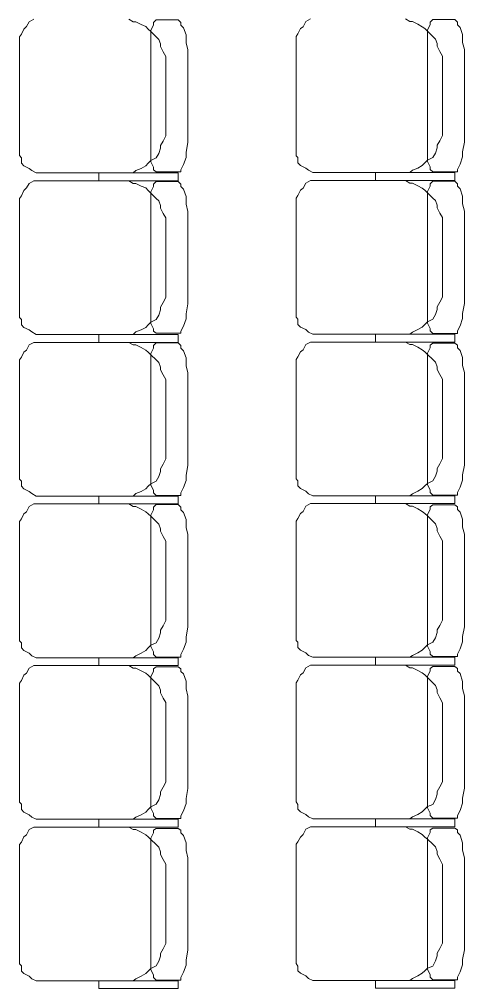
# Model space of a CAD drawing. Header units: millimetres. Extents: x 0 to 1189, y 0 to 841.
# Drawn here: x 550.83 to 564.4, y 320.66 to 350.16 of the extents above; entities that cross this region are included whole.
import ezdxf

# ---------------------------------------------------------------- set-up
doc = ezdxf.new("R2010")
doc.units = ezdxf.units.MM

msp = doc.modelspace()

# ---------------------------------------------------------------- linework, layer by layer
at = {"color": 8, "lineweight": 0, "true_color": 0x7f7f7f}
for points in [[(551.132842, 350.081306), (551.270842, 350.160306)], [(554.165847, 350.160306), (554.304847, 350.081306)], [(559.558855, 350.091306), (559.697855, 350.170306)], [(562.59286, 350.170306), (562.73086, 350.091306)], [(563.345861, 350.071306), (563.424861, 350.150306)], [(563.424861, 350.150306), (563.504861, 350.150306)], [(563.504861, 350.150306), (564.099862, 350.150306)], [(564.099862, 350.150306), (564.178862, 350.071306)], [(550.894842, 349.704305), (550.973842, 349.862305)], [(550.973842, 349.862305), (551.052842, 349.942305)], [(551.052842, 349.942305), (551.132842, 350.081306)], [(554.304847, 350.081306), (554.383847, 350.081306)], [(554.383847, 350.081306), (554.542847, 350.001305)], [(554.542847, 350.001305), (554.681847, 349.942305)], [(554.681847, 349.942305), (554.760848, 349.862305)], [(554.760848, 349.862305), (554.839848, 349.783305)], [(554.839848, 349.823305), (554.919848, 349.981305)], [(554.919848, 350.061306), (554.998848, 350.140306)], [(554.919848, 349.981305), (554.919848, 350.061306)], [(554.998848, 350.140306), (555.077848, 350.140306)], [(555.077848, 350.140306), (555.672849, 350.140306)], [(555.672849, 350.140306), (555.751849, 350.061306)], [(555.751849, 350.061306), (555.751849, 349.981305)], [(555.751849, 349.981305), (555.831849, 349.902305)], [(555.831849, 349.902305), (555.910849, 349.684305)], [(559.320855, 349.714305), (559.400855, 349.873305)], [(559.400855, 349.873305), (559.479855, 349.932305)], [(559.479855, 349.932305), (559.558855, 350.091306)], [(562.73086, 350.091306), (562.81086, 350.091306)], [(562.81086, 350.091306), (562.96886, 350.012305)], [(562.96886, 350.012305), (563.10786, 349.932305)], [(563.10786, 349.932305), (563.18686, 349.873305)], [(563.18686, 349.873305), (563.266861, 349.794305)], [(563.266861, 349.833305), (563.345861, 349.992305)], [(563.345861, 349.992305), (563.345861, 350.071306)], [(564.178862, 350.071306), (564.178862, 349.992305)], [(564.178862, 349.992305), (564.257862, 349.912305)], [(564.257862, 349.912305), (564.336862, 349.694305)], [(550.834842, 349.624305), (550.894842, 349.704305)], [(550.834842, 347.285301), (550.834842, 349.624305)], [(554.839848, 349.149304), (554.839848, 349.823305)], [(554.839848, 349.783305), (554.998848, 349.624305)], [(554.998848, 349.624305), (555.077848, 349.545305)], [(555.910849, 349.684305), (555.910849, 349.446305)], [(559.261854, 349.635305), (559.320855, 349.714305)], [(559.261854, 347.295301), (559.261854, 349.635305)], [(563.266861, 349.159304), (563.266861, 349.833305)], [(563.266861, 349.794305), (563.424861, 349.635305)], [(563.424861, 349.635305), (563.504861, 349.556305)], [(563.504861, 349.556305), (563.563861, 349.417305)], [(564.336862, 349.694305), (564.336862, 349.456305)], [(555.077848, 349.545305), (555.137848, 349.406305)], [(555.137848, 349.406305), (555.137848, 349.327304)], [(555.137848, 349.327304), (555.216848, 349.168304)], [(555.910849, 349.446305), (555.969849, 349.228304)], [(563.563861, 349.417305), (563.563861, 349.337304)], [(563.563861, 349.337304), (563.643861, 349.179304)], [(564.336862, 349.456305), (564.396862, 349.238304)], [(554.839848, 346.4923), (554.839848, 349.149304)], [(555.216848, 349.168304), (555.295848, 349.030304)], [(555.295848, 349.030304), (555.295848, 348.871304)], [(555.969849, 349.228304), (555.969849, 348.990304)], [(555.969849, 348.990304), (555.969849, 348.693303)], [(563.266861, 346.5023), (563.266861, 349.159304)], [(563.643861, 349.179304), (563.722861, 349.040304)], [(563.722861, 349.040304), (563.722861, 348.881304)], [(564.396862, 349.238304), (564.396862, 349.000304)], [(564.396862, 349.000304), (564.396862, 348.703303)], [(555.295848, 348.871304), (555.295848, 348.712303)], [(555.295848, 348.712303), (555.295848, 347.721302)], [(555.969849, 348.693303), (555.969849, 346.948301)], [(563.722861, 348.881304), (563.722861, 348.723303)], [(563.722861, 348.723303), (563.722861, 347.731302)], [(564.396862, 348.703303), (564.396862, 346.958301)], [(555.295848, 347.721302), (555.295848, 346.849301)], [(563.722861, 347.731302), (563.722861, 346.839301)], [(550.834842, 346.1553), (550.834842, 347.285301)], [(559.261854, 346.1653), (559.261854, 347.295301)], [(555.969849, 346.948301), (555.969849, 346.6503)], [(564.396862, 346.958301), (564.396862, 346.6613)], [(555.295848, 346.6113), (555.216848, 346.4523)], [(555.295848, 346.849301), (555.295848, 346.7693)], [(555.295848, 346.7693), (555.295848, 346.6113)], [(555.969849, 346.6503), (555.969849, 346.4133)], [(563.722861, 346.6213), (563.643861, 346.4633)], [(563.722861, 346.839301), (563.722861, 346.7803)], [(563.722861, 346.7803), (563.722861, 346.6213)], [(564.396862, 346.6613), (564.396862, 346.4233)], [(554.839848, 346.115299), (554.839848, 346.4923)], [(555.216848, 346.4523), (555.137848, 346.3133)], [(555.137848, 346.3133), (555.137848, 346.2343)], [(555.969849, 346.4133), (555.910849, 346.115299)], [(563.266861, 346.126299), (563.266861, 346.5023)], [(563.643861, 346.4633), (563.563861, 346.3243)], [(563.563861, 346.3243), (563.563861, 346.2443)], [(564.396862, 346.4233), (564.336862, 346.126299)], [(550.834842, 346.016299), (550.834842, 346.1553)], [(550.894842, 345.937299), (550.834842, 346.016299)], [(554.839848, 345.956299), (554.839848, 346.115299)], [(555.077848, 346.075299), (554.998848, 345.937299)], [(555.137848, 346.2343), (555.077848, 346.075299)], [(555.910849, 346.115299), (555.910849, 345.956299)], [(559.261854, 346.007299), (559.261854, 346.1653)], [(563.266861, 345.967299), (563.266861, 346.126299)], [(563.504861, 346.086299), (563.424861, 345.947299)], [(563.563861, 346.2443), (563.504861, 346.086299)], [(564.336862, 346.126299), (564.336862, 345.967299)], [(550.894842, 345.778299), (550.894842, 345.937299)], [(550.973842, 345.699299), (550.894842, 345.778299)], [(554.760848, 345.778299), (554.681847, 345.699299)], [(554.839848, 345.857299), (554.760848, 345.778299)], [(554.839848, 345.818299), (554.839848, 345.956299)], [(554.998848, 345.937299), (554.839848, 345.857299)], [(554.919848, 345.659299), (554.839848, 345.818299)], [(555.831849, 345.738299), (555.751849, 345.580299)], [(555.910849, 345.956299), (555.831849, 345.738299)], [(559.320855, 345.947299), (559.261854, 346.007299)], [(559.320855, 345.788299), (559.320855, 345.947299)], [(559.400855, 345.709299), (559.320855, 345.788299)], [(563.18686, 345.788299), (563.10786, 345.709299)], [(563.266861, 345.868299), (563.18686, 345.788299)], [(563.266861, 345.828299), (563.266861, 345.967299)], [(563.424861, 345.947299), (563.266861, 345.868299)], [(563.345861, 345.669299), (563.266861, 345.828299)], [(564.257862, 345.749299), (564.178862, 345.590299)], [(564.336862, 345.967299), (564.257862, 345.749299)], [(551.132842, 345.619299), (550.973842, 345.699299)], [(551.211842, 345.560299), (551.132842, 345.619299)], [(551.350842, 345.481299), (551.211842, 345.560299)], [(551.508843, 345.481299), (551.350842, 345.481299)], [(553.848846, 345.481299), (551.508843, 345.481299)], [(553.253845, 345.481299), (555.672849, 345.481299)], [(553.253845, 345.243298), (553.253845, 345.481299)], [(554.007846, 345.481299), (553.848846, 345.481299)], [(554.165847, 345.481299), (554.007846, 345.481299)], [(554.304847, 345.481299), (554.165847, 345.481299)], [(554.383847, 345.560299), (554.304847, 345.481299)], [(554.542847, 345.619299), (554.383847, 345.560299)], [(554.681847, 345.699299), (554.542847, 345.619299)], [(554.919848, 345.580299), (554.919848, 345.659299)], [(554.998848, 345.520299), (554.919848, 345.580299)], [(555.077848, 345.520299), (554.998848, 345.520299)], [(555.672849, 345.520299), (555.077848, 345.520299)], [(555.751849, 345.520299), (555.672849, 345.520299)], [(555.672849, 345.481299), (555.672849, 345.243298)], [(555.751849, 345.580299), (555.751849, 345.520299)], [(559.558855, 345.630299), (559.400855, 345.709299)], [(559.637855, 345.570299), (559.558855, 345.630299)], [(559.776855, 345.491299), (559.637855, 345.570299)], [(559.935855, 345.491299), (559.776855, 345.491299)], [(562.274859, 345.491299), (559.935855, 345.491299)], [(561.680858, 345.491299), (564.099862, 345.491299)], [(561.680858, 345.253298), (561.680858, 345.491299)], [(562.433859, 345.491299), (562.274859, 345.491299)], [(562.59286, 345.491299), (562.433859, 345.491299)], [(562.73086, 345.491299), (562.59286, 345.491299)], [(562.81086, 345.570299), (562.73086, 345.491299)], [(562.96886, 345.630299), (562.81086, 345.570299)], [(563.10786, 345.709299), (562.96886, 345.630299)], [(563.345861, 345.590299), (563.345861, 345.669299)], [(563.424861, 345.511299), (563.345861, 345.590299)], [(563.504861, 345.511299), (563.424861, 345.511299)], [(564.099862, 345.511299), (563.504861, 345.511299)], [(564.178862, 345.511299), (564.099862, 345.511299)], [(564.099862, 345.491299), (564.099862, 345.253298)], [(564.178862, 345.590299), (564.178862, 345.511299)], [(551.052842, 345.025298), (551.132842, 345.163298)], [(551.132842, 345.163298), (551.270842, 345.243298)], [(551.270842, 345.243298), (551.429842, 345.243298)], [(551.429842, 345.243298), (551.508843, 345.243298)], [(551.508843, 345.243298), (553.848846, 345.243298)], [(555.672849, 345.243298), (553.253845, 345.243298)], [(553.848846, 345.243298), (554.007846, 345.243298)], [(554.007846, 345.243298), (554.165847, 345.243298)], [(554.165847, 345.243298), (554.304847, 345.163298)], [(554.304847, 345.163298), (554.383847, 345.163298)], [(554.383847, 345.163298), (554.542847, 345.084298)], [(554.919848, 345.144298), (554.998848, 345.223298)], [(554.919848, 345.064298), (554.919848, 345.144298)], [(554.998848, 345.223298), (555.077848, 345.223298)], [(555.077848, 345.223298), (555.672849, 345.223298)], [(555.672849, 345.223298), (555.751849, 345.144298)], [(555.751849, 345.144298), (555.751849, 345.064298)], [(559.479855, 345.015298), (559.558855, 345.174298)], [(559.558855, 345.174298), (559.697855, 345.253298)], [(559.697855, 345.253298), (559.856855, 345.253298)], [(559.856855, 345.253298), (559.935855, 345.253298)], [(559.935855, 345.253298), (562.274859, 345.253298)], [(564.099862, 345.253298), (561.680858, 345.253298)], [(562.274859, 345.253298), (562.433859, 345.253298)], [(562.433859, 345.253298), (562.59286, 345.253298)], [(562.59286, 345.253298), (562.73086, 345.174298)], [(562.73086, 345.174298), (562.81086, 345.174298)], [(562.81086, 345.174298), (562.96886, 345.094298)], [(563.345861, 345.154298), (563.424861, 345.233298)], [(563.345861, 345.075298), (563.345861, 345.154298)], [(563.424861, 345.233298), (563.504861, 345.233298)], [(563.504861, 345.233298), (564.099862, 345.233298)], [(564.099862, 345.233298), (564.178862, 345.154298)], [(564.178862, 345.154298), (564.178862, 345.075298)], [(550.894842, 344.787297), (550.973842, 344.945298)], [(550.973842, 344.945298), (551.052842, 345.025298)], [(554.542847, 345.084298), (554.681847, 345.025298)], [(554.681847, 345.025298), (554.760848, 344.945298)], [(554.760848, 344.945298), (554.839848, 344.866298)], [(554.839848, 344.906298), (554.919848, 345.064298)], [(554.839848, 344.232297), (554.839848, 344.906298)], [(554.839848, 344.866298), (554.998848, 344.707297)], [(555.751849, 345.064298), (555.831849, 344.985298)], [(555.831849, 344.985298), (555.910849, 344.767297)], [(559.320855, 344.797297), (559.400855, 344.956298)], [(559.400855, 344.956298), (559.479855, 345.015298)], [(562.96886, 345.094298), (563.10786, 345.015298)], [(563.10786, 345.015298), (563.18686, 344.956298)], [(563.18686, 344.956298), (563.266861, 344.876298)], [(563.266861, 344.916298), (563.345861, 345.075298)], [(563.266861, 344.242297), (563.266861, 344.916298)], [(563.266861, 344.876298), (563.424861, 344.718297)], [(564.178862, 345.075298), (564.257862, 344.995298)], [(564.257862, 344.995298), (564.336862, 344.777297)], [(550.834842, 344.707297), (550.894842, 344.787297)], [(550.834842, 342.368294), (550.834842, 344.707297)], [(554.998848, 344.707297), (555.077848, 344.628297)], [(555.077848, 344.628297), (555.137848, 344.489297)], [(555.910849, 344.767297), (555.910849, 344.529297)], [(559.261854, 344.718297), (559.320855, 344.797297)], [(559.261854, 342.378294), (559.261854, 344.718297)], [(563.424861, 344.718297), (563.504861, 344.638297)], [(563.504861, 344.638297), (563.563861, 344.500297)], [(564.336862, 344.777297), (564.336862, 344.539297)], [(564.336862, 344.539297), (564.396862, 344.321297)], [(555.137848, 344.489297), (555.137848, 344.410297)], [(555.137848, 344.410297), (555.216848, 344.251297)], [(555.216848, 344.251297), (555.295848, 344.113296)], [(555.910849, 344.529297), (555.969849, 344.311297)], [(555.969849, 344.311297), (555.969849, 344.073296)], [(563.266861, 341.585293), (563.266861, 344.242297)], [(563.563861, 344.500297), (563.563861, 344.420297)], [(563.563861, 344.420297), (563.643861, 344.262297)], [(563.643861, 344.262297), (563.722861, 344.123296)], [(564.396862, 344.321297), (564.396862, 344.083296)], [(554.839848, 341.575293), (554.839848, 344.232297)], [(555.295848, 344.113296), (555.295848, 343.954296)], [(555.295848, 343.954296), (555.295848, 343.795296)], [(555.969849, 344.073296), (555.969849, 343.776296)], [(563.722861, 344.123296), (563.722861, 343.964296)], [(563.722861, 343.964296), (563.722861, 343.806296)], [(564.396862, 344.083296), (564.396862, 343.786296)], [(555.295848, 343.795296), (555.295848, 342.804294)], [(555.969849, 343.776296), (555.969849, 342.031293)], [(563.722861, 343.806296), (563.722861, 342.814294)], [(564.396862, 343.786296), (564.396862, 342.041293)], [(555.295848, 342.804294), (555.295848, 341.932293)], [(563.722861, 342.814294), (563.722861, 341.922293)], [(550.834842, 341.238292), (550.834842, 342.368294)], [(559.261854, 341.248292), (559.261854, 342.378294)], [(555.295848, 341.932293), (555.295848, 341.852293)], [(555.969849, 342.031293), (555.969849, 341.733293)], [(563.722861, 341.922293), (563.722861, 341.863293)], [(564.396862, 342.041293), (564.396862, 341.744293)], [(555.295848, 341.694293), (555.216848, 341.535292)], [(555.295848, 341.852293), (555.295848, 341.694293)], [(555.969849, 341.733293), (555.969849, 341.495292)], [(563.722861, 341.704293), (563.643861, 341.545292)], [(563.722861, 341.863293), (563.722861, 341.704293)], [(564.396862, 341.744293), (564.396862, 341.506292)], [(554.839848, 341.198292), (554.839848, 341.575293)], [(555.137848, 341.317292), (555.077848, 341.158292)], [(555.216848, 341.535292), (555.137848, 341.396292)], [(555.137848, 341.396292), (555.137848, 341.317292)], [(555.969849, 341.495292), (555.910849, 341.198292)], [(563.266861, 341.208292), (563.266861, 341.585293)], [(563.563861, 341.327292), (563.504861, 341.169292)], [(563.643861, 341.545292), (563.563861, 341.407292)], [(563.563861, 341.407292), (563.563861, 341.327292)], [(564.396862, 341.506292), (564.336862, 341.208292)], [(550.834842, 341.079292), (550.834842, 341.238292)], [(550.894842, 341.020292), (550.834842, 341.079292)], [(550.894842, 340.861291), (550.894842, 341.020292)], [(554.839848, 341.039292), (554.839848, 341.198292)], [(554.839848, 340.901292), (554.839848, 341.039292)], [(554.998848, 341.020292), (554.839848, 340.940292)], [(555.077848, 341.158292), (554.998848, 341.020292)], [(555.910849, 341.039292), (555.831849, 340.821291)], [(555.910849, 341.198292), (555.910849, 341.039292)], [(559.261854, 341.089292), (559.261854, 341.248292)], [(559.320855, 341.030292), (559.261854, 341.089292)], [(559.320855, 340.871291), (559.320855, 341.030292)], [(563.266861, 341.050292), (563.266861, 341.208292)], [(563.266861, 340.911292), (563.266861, 341.050292)], [(563.424861, 341.030292), (563.266861, 340.951292)], [(563.504861, 341.169292), (563.424861, 341.030292)], [(564.336862, 341.050292), (564.257862, 340.832291)], [(564.336862, 341.208292), (564.336862, 341.050292)], [(550.973842, 340.782291), (550.894842, 340.861291)], [(551.132842, 340.702291), (550.973842, 340.782291)], [(554.681847, 340.782291), (554.542847, 340.702291)], [(554.760848, 340.861291), (554.681847, 340.782291)], [(554.839848, 340.940292), (554.760848, 340.861291)], [(554.919848, 340.742291), (554.839848, 340.901292)], [(554.919848, 340.663291), (554.919848, 340.742291)], [(555.831849, 340.821291), (555.751849, 340.663291)], [(559.400855, 340.792291), (559.320855, 340.871291)], [(559.558855, 340.713291), (559.400855, 340.792291)], [(559.637855, 340.633291), (559.558855, 340.713291)], [(562.96886, 340.713291), (562.81086, 340.633291)], [(563.10786, 340.792291), (562.96886, 340.713291)], [(563.18686, 340.871291), (563.10786, 340.792291)], [(563.266861, 340.951292), (563.18686, 340.871291)], [(563.345861, 340.752291), (563.266861, 340.911292)], [(563.345861, 340.673291), (563.345861, 340.752291)], [(564.257862, 340.832291), (564.178862, 340.673291)], [(551.211842, 340.643291), (551.132842, 340.702291)], [(551.350842, 340.564291), (551.211842, 340.643291)], [(551.508843, 340.564291), (551.350842, 340.564291)], [(553.848846, 340.564291), (551.508843, 340.564291)], [(553.253845, 340.564291), (555.672849, 340.564291)], [(553.253845, 340.326291), (553.253845, 340.564291)], [(554.007846, 340.564291), (553.848846, 340.564291)], [(554.165847, 340.564291), (554.007846, 340.564291)], [(554.304847, 340.564291), (554.165847, 340.564291)], [(554.383847, 340.643291), (554.304847, 340.564291)], [(554.542847, 340.702291), (554.383847, 340.643291)], [(554.998848, 340.603291), (554.919848, 340.663291)], [(555.077848, 340.603291), (554.998848, 340.603291)], [(555.672849, 340.603291), (555.077848, 340.603291)], [(555.751849, 340.603291), (555.672849, 340.603291)], [(555.672849, 340.564291), (555.672849, 340.326291)], [(555.751849, 340.663291), (555.751849, 340.603291)], [(559.776855, 340.574291), (559.637855, 340.633291)], [(559.935855, 340.574291), (559.776855, 340.574291)], [(562.274859, 340.574291), (559.935855, 340.574291)], [(561.680858, 340.574291), (564.099862, 340.574291)], [(561.680858, 340.336291), (561.680858, 340.574291)], [(562.433859, 340.574291), (562.274859, 340.574291)], [(562.59286, 340.574291), (562.433859, 340.574291)], [(562.73086, 340.574291), (562.59286, 340.574291)], [(562.81086, 340.633291), (562.73086, 340.574291)], [(563.424861, 340.594291), (563.345861, 340.673291)], [(563.504861, 340.594291), (563.424861, 340.594291)], [(564.099862, 340.594291), (563.504861, 340.594291)], [(564.178862, 340.594291), (564.099862, 340.594291)], [(564.099862, 340.574291), (564.099862, 340.336291)], [(564.178862, 340.673291), (564.178862, 340.594291)], [(551.052842, 340.08829), (551.132842, 340.246291)], [(551.132842, 340.246291), (551.270842, 340.326291)], [(551.270842, 340.326291), (551.429842, 340.326291)], [(551.429842, 340.326291), (551.508843, 340.326291)], [(551.508843, 340.326291), (553.848846, 340.326291)], [(555.672849, 340.326291), (553.253845, 340.326291)], [(553.848846, 340.326291), (554.007846, 340.326291)], [(554.007846, 340.326291), (554.165847, 340.326291)], [(554.165847, 340.326291), (554.304847, 340.246291)], [(554.304847, 340.246291), (554.383847, 340.246291)], [(554.383847, 340.246291), (554.542847, 340.16729)], [(554.542847, 340.16729), (554.681847, 340.08829)], [(554.839848, 339.98929), (554.919848, 340.14729)], [(554.919848, 340.22629), (554.998848, 340.306291)], [(554.919848, 340.14729), (554.919848, 340.22629)], [(554.998848, 340.306291), (555.077848, 340.306291)], [(555.077848, 340.306291), (555.672849, 340.306291)], [(555.672849, 340.306291), (555.751849, 340.22629)], [(555.751849, 340.22629), (555.751849, 340.14729)], [(555.751849, 340.14729), (555.831849, 340.06829)], [(559.479855, 340.09829), (559.558855, 340.257291)], [(559.558855, 340.257291), (559.697855, 340.336291)], [(559.697855, 340.336291), (559.856855, 340.336291)], [(559.856855, 340.336291), (559.935855, 340.336291)], [(559.935855, 340.336291), (562.274859, 340.336291)], [(564.099862, 340.336291), (561.680858, 340.336291)], [(562.274859, 340.336291), (562.433859, 340.336291)], [(562.433859, 340.336291), (562.59286, 340.336291)], [(562.59286, 340.336291), (562.73086, 340.257291)], [(562.73086, 340.257291), (562.81086, 340.257291)], [(562.81086, 340.257291), (562.96886, 340.17729)], [(562.96886, 340.17729), (563.10786, 340.09829)], [(563.266861, 339.99929), (563.345861, 340.15829)], [(563.345861, 340.237291), (563.424861, 340.296291)], [(563.345861, 340.15829), (563.345861, 340.237291)], [(563.424861, 340.296291), (563.504861, 340.296291)], [(563.504861, 340.296291), (564.099862, 340.296291)], [(564.099862, 340.296291), (564.178862, 340.237291)], [(564.178862, 340.237291), (564.178862, 340.15829)], [(564.178862, 340.15829), (564.257862, 340.07829)], [(550.834842, 339.79029), (550.894842, 339.87029)], [(550.894842, 339.87029), (550.973842, 340.02829)], [(550.973842, 340.02829), (551.052842, 340.08829)], [(554.681847, 340.08829), (554.760848, 340.02829)], [(554.760848, 340.02829), (554.839848, 339.94929)], [(554.839848, 339.314289), (554.839848, 339.98929)], [(554.839848, 339.94929), (554.998848, 339.79029)], [(555.831849, 340.06829), (555.910849, 339.85029)], [(555.910849, 339.85029), (555.910849, 339.61229)], [(559.261854, 339.80129), (559.320855, 339.88029)], [(559.320855, 339.88029), (559.400855, 340.03929)], [(559.400855, 340.03929), (559.479855, 340.09829)], [(563.10786, 340.09829), (563.18686, 340.03929)], [(563.18686, 340.03929), (563.266861, 339.95929)], [(563.266861, 339.325289), (563.266861, 339.99929)], [(563.266861, 339.95929), (563.424861, 339.80129)], [(564.257862, 340.07829), (564.336862, 339.86029)], [(564.336862, 339.86029), (564.336862, 339.62229)], [(550.834842, 337.451286), (550.834842, 339.79029)], [(554.998848, 339.79029), (555.077848, 339.71129)], [(555.077848, 339.71129), (555.137848, 339.572289)], [(555.137848, 339.572289), (555.137848, 339.493289)], [(555.910849, 339.61229), (555.969849, 339.394289)], [(559.261854, 337.461286), (559.261854, 339.80129)], [(563.424861, 339.80129), (563.504861, 339.72129)], [(563.504861, 339.72129), (563.563861, 339.58329)], [(563.563861, 339.58329), (563.563861, 339.503289)], [(564.336862, 339.62229), (564.396862, 339.404289)], [(554.839848, 336.658285), (554.839848, 339.314289)], [(555.137848, 339.493289), (555.216848, 339.334289)], [(555.216848, 339.334289), (555.295848, 339.195289)], [(555.969849, 339.394289), (555.969849, 339.156289)], [(563.266861, 336.668285), (563.266861, 339.325289)], [(563.563861, 339.503289), (563.643861, 339.345289)], [(563.643861, 339.345289), (563.722861, 339.206289)], [(564.396862, 339.404289), (564.396862, 339.166289)], [(555.295848, 339.195289), (555.295848, 339.037289)], [(555.295848, 339.037289), (555.295848, 338.878288)], [(555.969849, 339.156289), (555.969849, 338.858288)], [(563.722861, 339.206289), (563.722861, 339.047289)], [(563.722861, 339.047289), (563.722861, 338.889288)], [(564.396862, 339.166289), (564.396862, 338.869288)], [(555.295848, 338.878288), (555.295848, 337.887287)], [(555.969849, 338.858288), (555.969849, 337.114286)], [(563.722861, 338.889288), (563.722861, 337.897287)], [(564.396862, 338.869288), (564.396862, 337.124286)], [(555.295848, 337.887287), (555.295848, 336.995286)], [(563.722861, 337.897287), (563.722861, 337.005286)], [(559.261854, 336.331285), (559.261854, 337.461286)], [(550.834842, 336.321285), (550.834842, 337.451286)], [(555.295848, 336.995286), (555.295848, 336.935285)], [(555.295848, 336.935285), (555.295848, 336.777285)], [(555.969849, 337.114286), (555.969849, 336.816285)], [(563.722861, 337.005286), (563.722861, 336.946285)], [(563.722861, 336.946285), (563.722861, 336.787285)], [(564.396862, 337.124286), (564.396862, 336.827285)], [(554.839848, 336.281284), (554.839848, 336.658285)], [(555.216848, 336.618285), (555.137848, 336.479285)], [(555.295848, 336.777285), (555.216848, 336.618285)], [(555.969849, 336.578285), (555.910849, 336.281284)], [(555.969849, 336.816285), (555.969849, 336.578285)], [(563.266861, 336.291284), (563.266861, 336.668285)], [(563.643861, 336.628285), (563.563861, 336.490285)], [(563.722861, 336.787285), (563.643861, 336.628285)], [(564.396862, 336.589285), (564.336862, 336.291284)], [(564.396862, 336.827285), (564.396862, 336.589285)], [(550.834842, 336.162284), (550.834842, 336.321285)], [(554.839848, 336.122284), (554.839848, 336.281284)], [(555.137848, 336.400285), (555.077848, 336.241284)], [(555.137848, 336.479285), (555.137848, 336.400285)], [(555.910849, 336.281284), (555.910849, 336.122284)], [(559.261854, 336.172284), (559.261854, 336.331285)], [(563.266861, 336.133284), (563.266861, 336.291284)], [(563.563861, 336.410285), (563.504861, 336.252284)], [(563.563861, 336.490285), (563.563861, 336.410285)], [(564.336862, 336.291284), (564.336862, 336.133284)], [(550.894842, 336.102284), (550.834842, 336.162284)], [(550.894842, 335.944284), (550.894842, 336.102284)], [(554.839848, 336.023284), (554.760848, 335.944284)], [(554.839848, 335.983284), (554.839848, 336.122284)], [(554.998848, 336.102284), (554.839848, 336.023284)], [(554.919848, 335.825284), (554.839848, 335.983284)], [(555.077848, 336.241284), (554.998848, 336.102284)], [(555.910849, 336.122284), (555.831849, 335.904284)], [(559.320855, 336.113284), (559.261854, 336.172284)], [(559.320855, 335.954284), (559.320855, 336.113284)], [(563.266861, 336.034284), (563.18686, 335.954284)], [(563.266861, 335.994284), (563.266861, 336.133284)], [(563.424861, 336.113284), (563.266861, 336.034284)], [(563.345861, 335.835284), (563.266861, 335.994284)], [(563.504861, 336.252284), (563.424861, 336.113284)], [(564.336862, 336.133284), (564.257862, 335.915284)], [(550.973842, 335.864284), (550.894842, 335.944284)], [(551.132842, 335.785284), (550.973842, 335.864284)], [(551.211842, 335.726284), (551.132842, 335.785284)], [(551.350842, 335.646283), (551.211842, 335.726284)], [(554.383847, 335.726284), (554.304847, 335.646283)], [(554.542847, 335.785284), (554.383847, 335.726284)], [(554.681847, 335.864284), (554.542847, 335.785284)], [(554.760848, 335.944284), (554.681847, 335.864284)], [(554.919848, 335.746284), (554.919848, 335.825284)], [(554.998848, 335.666284), (554.919848, 335.746284)], [(555.831849, 335.904284), (555.751849, 335.746284)], [(555.751849, 335.746284), (555.751849, 335.666284)], [(559.400855, 335.875284), (559.320855, 335.954284)], [(559.558855, 335.796284), (559.400855, 335.875284)], [(559.637855, 335.716284), (559.558855, 335.796284)], [(559.776855, 335.657284), (559.637855, 335.716284)], [(562.81086, 335.716284), (562.73086, 335.657284)], [(562.96886, 335.796284), (562.81086, 335.716284)], [(563.10786, 335.875284), (562.96886, 335.796284)], [(563.18686, 335.954284), (563.10786, 335.875284)], [(563.345861, 335.756284), (563.345861, 335.835284)], [(563.424861, 335.677284), (563.345861, 335.756284)], [(564.257862, 335.915284), (564.178862, 335.756284)], [(564.178862, 335.756284), (564.178862, 335.677284)], [(551.132842, 335.329283), (551.270842, 335.408283)], [(551.270842, 335.408283), (551.429842, 335.408283)], [(551.508843, 335.646283), (551.350842, 335.646283)], [(551.429842, 335.408283), (551.508843, 335.408283)], [(553.848846, 335.646283), (551.508843, 335.646283)], [(551.508843, 335.408283), (553.848846, 335.408283)], [(553.253845, 335.646283), (555.672849, 335.646283)], [(553.253845, 335.408283), (553.253845, 335.646283)], [(555.672849, 335.408283), (553.253845, 335.408283)], [(554.007846, 335.646283), (553.848846, 335.646283)], [(553.848846, 335.408283), (554.007846, 335.408283)], [(554.165847, 335.646283), (554.007846, 335.646283)], [(554.007846, 335.408283), (554.165847, 335.408283)], [(554.304847, 335.646283), (554.165847, 335.646283)], [(554.165847, 335.408283), (554.304847, 335.329283)], [(555.077848, 335.666284), (554.998848, 335.666284)], [(555.672849, 335.666284), (555.077848, 335.666284)], [(555.751849, 335.666284), (555.672849, 335.666284)], [(555.672849, 335.646283), (555.672849, 335.408283)], [(559.558855, 335.340283), (559.697855, 335.419283)], [(559.697855, 335.419283), (559.856855, 335.419283)], [(559.935855, 335.657284), (559.776855, 335.657284)], [(559.856855, 335.419283), (559.935855, 335.419283)], [(562.274859, 335.657284), (559.935855, 335.657284)], [(559.935855, 335.419283), (562.274859, 335.419283)], [(561.680858, 335.657284), (564.099862, 335.657284)], [(561.680858, 335.419283), (561.680858, 335.657284)], [(564.099862, 335.419283), (561.680858, 335.419283)], [(562.433859, 335.657284), (562.274859, 335.657284)], [(562.274859, 335.419283), (562.433859, 335.419283)], [(562.59286, 335.657284), (562.433859, 335.657284)], [(562.433859, 335.419283), (562.59286, 335.419283)], [(562.73086, 335.657284), (562.59286, 335.657284)], [(562.59286, 335.419283), (562.73086, 335.340283)], [(563.504861, 335.677284), (563.424861, 335.677284)], [(564.099862, 335.677284), (563.504861, 335.677284)], [(564.178862, 335.677284), (564.099862, 335.677284)], [(564.099862, 335.657284), (564.099862, 335.419283)], [(550.894842, 334.952282), (550.973842, 335.111283)], [(550.973842, 335.111283), (551.052842, 335.171283)], [(551.052842, 335.171283), (551.132842, 335.329283)], [(554.304847, 335.329283), (554.383847, 335.329283)], [(554.383847, 335.329283), (554.542847, 335.250283)], [(554.542847, 335.250283), (554.681847, 335.171283)], [(554.681847, 335.171283), (554.760848, 335.111283)], [(554.760848, 335.111283), (554.839848, 335.032283)], [(554.839848, 335.071283), (554.919848, 335.230283)], [(554.919848, 335.309283), (554.998848, 335.389283)], [(554.919848, 335.230283), (554.919848, 335.309283)], [(554.998848, 335.389283), (555.077848, 335.389283)], [(555.077848, 335.389283), (555.672849, 335.389283)], [(555.672849, 335.389283), (555.751849, 335.309283)], [(555.751849, 335.309283), (555.751849, 335.230283)], [(555.751849, 335.230283), (555.831849, 335.151283)], [(555.831849, 335.151283), (555.910849, 334.933282)], [(559.320855, 334.963282), (559.400855, 335.121283)], [(559.400855, 335.121283), (559.479855, 335.181283)], [(559.479855, 335.181283), (559.558855, 335.340283)], [(562.73086, 335.340283), (562.81086, 335.340283)], [(562.81086, 335.340283), (562.96886, 335.260283)], [(562.96886, 335.260283), (563.10786, 335.181283)], [(563.10786, 335.181283), (563.18686, 335.121283)], [(563.18686, 335.121283), (563.266861, 335.042283)], [(563.266861, 335.082283), (563.345861, 335.240283)], [(563.345861, 335.320283), (563.424861, 335.379283)], [(563.345861, 335.240283), (563.345861, 335.320283)], [(563.424861, 335.379283), (563.504861, 335.379283)], [(563.504861, 335.379283), (564.099862, 335.379283)], [(564.099862, 335.379283), (564.178862, 335.320283)], [(564.178862, 335.320283), (564.178862, 335.240283)], [(564.178862, 335.240283), (564.257862, 335.161283)], [(564.257862, 335.161283), (564.336862, 334.943282)], [(550.834842, 334.873282), (550.894842, 334.952282)], [(550.834842, 332.534279), (550.834842, 334.873282)], [(554.839848, 334.397282), (554.839848, 335.071283)], [(554.839848, 335.032283), (554.998848, 334.873282)], [(554.998848, 334.873282), (555.077848, 334.794282)], [(555.910849, 334.933282), (555.910849, 334.695282)], [(559.261854, 334.884282), (559.320855, 334.963282)], [(559.261854, 332.544279), (559.261854, 334.884282)], [(563.266861, 334.408282), (563.266861, 335.082283)], [(563.266861, 335.042283), (563.424861, 334.884282)], [(563.424861, 334.884282), (563.504861, 334.804282)], [(563.504861, 334.804282), (563.563861, 334.665282)], [(564.336862, 334.943282), (564.336862, 334.705282)], [(555.077848, 334.794282), (555.137848, 334.655282)], [(555.137848, 334.655282), (555.137848, 334.576282)], [(555.137848, 334.576282), (555.216848, 334.417282)], [(555.910849, 334.695282), (555.969849, 334.477282)], [(563.563861, 334.665282), (563.563861, 334.586282)], [(563.563861, 334.586282), (563.643861, 334.428282)], [(564.336862, 334.705282), (564.396862, 334.487282)], [(554.839848, 331.740278), (554.839848, 334.397282)], [(555.216848, 334.417282), (555.295848, 334.278281)], [(555.295848, 334.278281), (555.295848, 334.120281)], [(555.969849, 334.477282), (555.969849, 334.239281)], [(555.969849, 334.239281), (555.969849, 333.941281)], [(563.266861, 331.751278), (563.266861, 334.408282)], [(563.643861, 334.428282), (563.722861, 334.289281)], [(563.722861, 334.289281), (563.722861, 334.130281)], [(564.396862, 334.487282), (564.396862, 334.249281)], [(564.396862, 334.249281), (564.396862, 333.952281)], [(555.295848, 334.120281), (555.295848, 333.961281)], [(555.295848, 333.961281), (555.295848, 332.970279)], [(555.969849, 333.941281), (555.969849, 332.196278)], [(563.722861, 334.130281), (563.722861, 333.971281)], [(563.722861, 333.971281), (563.722861, 332.980279)], [(564.396862, 333.952281), (564.396862, 332.207278)], [(555.295848, 332.970279), (555.295848, 332.078278)], [(563.722861, 332.980279), (563.722861, 332.088278)], [(550.834842, 331.403277), (550.834842, 332.534279)], [(559.261854, 331.414277), (559.261854, 332.544279)], [(555.969849, 332.196278), (555.969849, 331.899278)], [(564.396862, 332.207278), (564.396862, 331.909278)], [(555.295848, 331.859278), (555.216848, 331.701277)], [(555.295848, 332.078278), (555.295848, 332.018278)], [(555.295848, 332.018278), (555.295848, 331.859278)], [(555.969849, 331.899278), (555.969849, 331.661277)], [(563.722861, 331.870278), (563.643861, 331.711277)], [(563.722861, 332.088278), (563.722861, 332.028278)], [(563.722861, 332.028278), (563.722861, 331.870278)], [(564.396862, 331.909278), (564.396862, 331.672277)], [(554.839848, 331.364277), (554.839848, 331.740278)], [(555.216848, 331.701277), (555.137848, 331.562277)], [(555.137848, 331.562277), (555.137848, 331.483277)], [(555.969849, 331.661277), (555.910849, 331.364277)], [(563.266861, 331.374277), (563.266861, 331.751278)], [(563.643861, 331.711277), (563.563861, 331.572277)], [(563.563861, 331.572277), (563.563861, 331.493277)], [(564.396862, 331.672277), (564.336862, 331.374277)], [(550.834842, 331.245277), (550.834842, 331.403277)], [(554.839848, 331.205277), (554.839848, 331.364277)], [(555.077848, 331.324277), (554.998848, 331.185277)], [(555.137848, 331.483277), (555.077848, 331.324277)], [(555.910849, 331.364277), (555.910849, 331.205277)], [(559.261854, 331.255277), (559.261854, 331.414277)], [(563.266861, 331.216277), (563.266861, 331.374277)], [(563.504861, 331.334277), (563.424861, 331.196277)], [(563.563861, 331.493277), (563.504861, 331.334277)], [(564.336862, 331.374277), (564.336862, 331.216277)], [(550.894842, 331.185277), (550.834842, 331.245277)], [(550.894842, 331.027276), (550.894842, 331.185277)], [(550.973842, 330.947276), (550.894842, 331.027276)], [(554.760848, 331.027276), (554.681847, 330.947276)], [(554.839848, 331.106277), (554.760848, 331.027276)], [(554.839848, 331.066276), (554.839848, 331.205277)], [(554.998848, 331.185277), (554.839848, 331.106277)], [(554.919848, 330.908276), (554.839848, 331.066276)], [(555.831849, 330.987276), (555.751849, 330.828276)], [(555.910849, 331.205277), (555.831849, 330.987276)], [(559.320855, 331.196277), (559.261854, 331.255277)], [(559.320855, 331.037276), (559.320855, 331.196277)], [(559.400855, 330.958276), (559.320855, 331.037276)], [(563.18686, 331.037276), (563.10786, 330.958276)], [(563.266861, 331.116277), (563.18686, 331.037276)], [(563.266861, 331.077277), (563.266861, 331.216277)], [(563.424861, 331.196277), (563.266861, 331.116277)], [(563.345861, 330.918276), (563.266861, 331.077277)], [(564.257862, 330.997276), (564.178862, 330.839276)], [(564.336862, 331.216277), (564.257862, 330.997276)], [(551.132842, 330.868276), (550.973842, 330.947276)], [(551.211842, 330.789276), (551.132842, 330.868276)], [(551.350842, 330.729276), (551.211842, 330.789276)], [(551.508843, 330.729276), (551.350842, 330.729276)], [(553.848846, 330.729276), (551.508843, 330.729276)], [(553.253845, 330.729276), (555.672849, 330.729276)], [(553.253845, 330.491276), (553.253845, 330.729276)], [(554.007846, 330.729276), (553.848846, 330.729276)], [(554.165847, 330.729276), (554.007846, 330.729276)], [(554.304847, 330.729276), (554.165847, 330.729276)], [(554.383847, 330.789276), (554.304847, 330.729276)], [(554.542847, 330.868276), (554.383847, 330.789276)], [(554.681847, 330.947276), (554.542847, 330.868276)], [(554.919848, 330.828276), (554.919848, 330.908276)], [(554.998848, 330.749276), (554.919848, 330.828276)], [(555.077848, 330.749276), (554.998848, 330.749276)], [(555.672849, 330.749276), (555.077848, 330.749276)], [(555.751849, 330.749276), (555.672849, 330.749276)], [(555.672849, 330.729276), (555.672849, 330.491276)], [(555.751849, 330.828276), (555.751849, 330.749276)], [(559.558855, 330.878276), (559.400855, 330.958276)], [(559.637855, 330.799276), (559.558855, 330.878276)], [(559.776855, 330.740276), (559.637855, 330.799276)], [(559.935855, 330.740276), (559.776855, 330.740276)], [(562.274859, 330.740276), (559.935855, 330.740276)], [(561.680858, 330.740276), (564.099862, 330.740276)], [(561.680858, 330.502276), (561.680858, 330.740276)], [(562.433859, 330.740276), (562.274859, 330.740276)], [(562.59286, 330.740276), (562.433859, 330.740276)], [(562.73086, 330.740276), (562.59286, 330.740276)], [(562.81086, 330.799276), (562.73086, 330.740276)], [(562.96886, 330.878276), (562.81086, 330.799276)], [(563.10786, 330.958276), (562.96886, 330.878276)], [(563.345861, 330.839276), (563.345861, 330.918276)], [(563.424861, 330.760276), (563.345861, 330.839276)], [(563.504861, 330.760276), (563.424861, 330.760276)], [(564.099862, 330.760276), (563.504861, 330.760276)], [(564.178862, 330.760276), (564.099862, 330.760276)], [(564.099862, 330.740276), (564.099862, 330.502276)], [(564.178862, 330.839276), (564.178862, 330.760276)], [(551.052842, 330.253275), (551.132842, 330.412275)], [(551.132842, 330.412275), (551.270842, 330.491276)], [(551.270842, 330.491276), (551.429842, 330.491276)], [(551.429842, 330.491276), (551.508843, 330.491276)], [(551.508843, 330.491276), (553.848846, 330.491276)], [(555.672849, 330.491276), (553.253845, 330.491276)], [(553.848846, 330.491276), (554.007846, 330.491276)], [(554.007846, 330.491276), (554.165847, 330.491276)], [(554.165847, 330.491276), (554.304847, 330.412275)], [(554.304847, 330.412275), (554.383847, 330.412275)], [(554.383847, 330.412275), (554.542847, 330.333275)], [(554.919848, 330.392275), (554.998848, 330.452276)], [(554.919848, 330.313275), (554.919848, 330.392275)], [(554.998848, 330.452276), (555.077848, 330.452276)], [(555.077848, 330.452276), (555.672849, 330.452276)], [(555.672849, 330.452276), (555.751849, 330.392275)], [(555.751849, 330.392275), (555.751849, 330.313275)], [(559.479855, 330.264275), (559.558855, 330.422276)], [(559.558855, 330.422276), (559.697855, 330.502276)], [(559.697855, 330.502276), (559.856855, 330.502276)], [(559.856855, 330.502276), (559.935855, 330.502276)], [(559.935855, 330.502276), (562.274859, 330.502276)], [(564.099862, 330.502276), (561.680858, 330.502276)], [(562.274859, 330.502276), (562.433859, 330.502276)], [(562.433859, 330.502276), (562.59286, 330.502276)], [(562.59286, 330.502276), (562.73086, 330.422276)], [(562.73086, 330.422276), (562.81086, 330.422276)], [(562.81086, 330.422276), (562.96886, 330.343275)], [(563.345861, 330.403275), (563.424861, 330.462276)], [(563.345861, 330.323275), (563.345861, 330.403275)], [(563.424861, 330.462276), (563.504861, 330.462276)], [(563.504861, 330.462276), (564.099862, 330.462276)], [(564.099862, 330.462276), (564.178862, 330.403275)], [(564.178862, 330.403275), (564.178862, 330.323275)], [(550.894842, 330.035275), (550.973842, 330.194275)], [(550.973842, 330.194275), (551.052842, 330.253275)], [(554.542847, 330.333275), (554.681847, 330.253275)], [(554.681847, 330.253275), (554.760848, 330.194275)], [(554.760848, 330.194275), (554.839848, 330.115275)], [(554.839848, 330.154275), (554.919848, 330.313275)], [(554.839848, 329.480274), (554.839848, 330.154275)], [(554.839848, 330.115275), (554.998848, 329.956275)], [(555.751849, 330.313275), (555.831849, 330.234275)], [(555.831849, 330.234275), (555.910849, 330.016275)], [(559.320855, 330.046275), (559.400855, 330.204275)], [(559.400855, 330.204275), (559.479855, 330.264275)], [(562.96886, 330.343275), (563.10786, 330.264275)], [(563.10786, 330.264275), (563.18686, 330.204275)], [(563.18686, 330.204275), (563.266861, 330.125275)], [(563.266861, 330.165275), (563.345861, 330.323275)], [(563.266861, 329.491274), (563.266861, 330.165275)], [(563.266861, 330.125275), (563.424861, 329.966275)], [(564.178862, 330.323275), (564.257862, 330.244275)], [(564.257862, 330.244275), (564.336862, 330.006275)], [(550.834842, 329.956275), (550.894842, 330.035275)], [(550.834842, 327.616271), (550.834842, 329.956275)], [(554.998848, 329.956275), (555.077848, 329.877275)], [(555.077848, 329.877275), (555.137848, 329.738274)], [(555.910849, 330.016275), (555.910849, 329.778275)], [(559.261854, 329.966275), (559.320855, 330.046275)], [(559.261854, 327.627271), (559.261854, 329.966275)], [(563.424861, 329.966275), (563.504861, 329.887275)], [(563.504861, 329.887275), (563.563861, 329.748274)], [(564.336862, 330.006275), (564.336862, 329.788275)], [(564.336862, 329.788275), (564.396862, 329.570274)], [(555.137848, 329.738274), (555.137848, 329.659274)], [(555.137848, 329.659274), (555.216848, 329.500274)], [(555.216848, 329.500274), (555.295848, 329.361274)], [(555.910849, 329.778275), (555.969849, 329.559274)], [(555.969849, 329.559274), (555.969849, 329.322274)], [(563.563861, 329.748274), (563.563861, 329.669274)], [(563.563861, 329.669274), (563.643861, 329.510274)], [(563.643861, 329.510274), (563.722861, 329.352274)], [(564.396862, 329.570274), (564.396862, 329.332274)], [(554.839848, 326.82327), (554.839848, 329.480274)], [(555.295848, 329.361274), (555.295848, 329.203274)], [(555.295848, 329.203274), (555.295848, 329.044273)], [(555.969849, 329.322274), (555.969849, 329.024273)], [(563.266861, 326.83427), (563.266861, 329.491274)], [(563.722861, 329.352274), (563.722861, 329.213274)], [(563.722861, 329.213274), (563.722861, 329.054273)], [(564.396862, 329.332274), (564.396862, 329.035273)], [(555.295848, 329.044273), (555.295848, 328.053272)], [(555.969849, 329.024273), (555.969849, 327.279271)], [(563.722861, 329.054273), (563.722861, 328.063272)], [(564.396862, 329.035273), (564.396862, 327.290271)], [(555.295848, 328.053272), (555.295848, 327.160271)], [(563.722861, 328.063272), (563.722861, 327.171271)], [(550.834842, 326.486269), (550.834842, 327.616271)], [(559.261854, 326.49727), (559.261854, 327.627271)], [(555.295848, 327.160271), (555.295848, 327.10127)], [(555.969849, 327.279271), (555.969849, 326.98227)], [(563.722861, 327.171271), (563.722861, 327.11127)], [(564.396862, 327.290271), (564.396862, 326.99227)], [(555.295848, 326.94227), (555.216848, 326.78427)], [(555.295848, 327.10127), (555.295848, 326.94227)], [(555.969849, 326.98227), (555.969849, 326.74427)], [(563.722861, 326.95327), (563.643861, 326.79427)], [(563.722861, 327.11127), (563.722861, 326.95327)], [(564.396862, 326.99227), (564.396862, 326.75427)], [(554.839848, 326.447269), (554.839848, 326.82327)], [(555.137848, 326.56627), (555.077848, 326.407269)], [(555.216848, 326.78427), (555.137848, 326.64527)], [(555.137848, 326.64527), (555.137848, 326.56627)], [(555.969849, 326.74427), (555.910849, 326.447269)], [(563.266861, 326.457269), (563.266861, 326.83427)], [(563.563861, 326.57627), (563.504861, 326.417269)], [(563.643861, 326.79427), (563.563861, 326.65527)], [(563.563861, 326.65527), (563.563861, 326.57627)], [(564.396862, 326.75427), (564.336862, 326.457269)], [(550.834842, 326.328269), (550.834842, 326.486269)], [(550.894842, 326.268269), (550.834842, 326.328269)], [(550.894842, 326.110269), (550.894842, 326.268269)], [(554.839848, 326.288269), (554.839848, 326.447269)], [(554.839848, 326.149269), (554.839848, 326.288269)], [(554.998848, 326.268269), (554.839848, 326.189269)], [(555.077848, 326.407269), (554.998848, 326.268269)], [(555.910849, 326.288269), (555.831849, 326.070269)], [(555.910849, 326.447269), (555.910849, 326.288269)], [(559.261854, 326.338269), (559.261854, 326.49727)], [(559.320855, 326.259269), (559.261854, 326.338269)], [(559.320855, 326.120269), (559.320855, 326.259269)], [(563.266861, 326.298269), (563.266861, 326.457269)], [(563.266861, 326.160269), (563.266861, 326.298269)], [(563.424861, 326.259269), (563.266861, 326.199269)], [(563.504861, 326.417269), (563.424861, 326.259269)], [(564.336862, 326.298269), (564.257862, 326.080269)], [(564.336862, 326.457269), (564.336862, 326.298269)], [(550.973842, 326.030269), (550.894842, 326.110269)], [(551.132842, 325.951269), (550.973842, 326.030269)], [(554.681847, 326.030269), (554.542847, 325.951269)], [(554.760848, 326.110269), (554.681847, 326.030269)], [(554.839848, 326.189269), (554.760848, 326.110269)], [(554.919848, 325.991269), (554.839848, 326.149269)], [(554.919848, 325.911269), (554.919848, 325.991269)], [(555.831849, 326.070269), (555.751849, 325.911269)], [(559.400855, 326.041269), (559.320855, 326.120269)], [(559.558855, 325.961269), (559.400855, 326.041269)], [(559.637855, 325.882269), (559.558855, 325.961269)], [(562.96886, 325.961269), (562.81086, 325.882269)], [(563.10786, 326.041269), (562.96886, 325.961269)], [(563.18686, 326.120269), (563.10786, 326.041269)], [(563.266861, 326.199269), (563.18686, 326.120269)], [(563.345861, 326.001269), (563.266861, 326.160269)], [(563.345861, 325.922269), (563.345861, 326.001269)], [(564.257862, 326.080269), (564.178862, 325.922269)], [(551.211842, 325.872269), (551.132842, 325.951269)], [(551.350842, 325.812268), (551.211842, 325.872269)], [(551.508843, 325.812268), (551.350842, 325.812268)], [(553.848846, 325.812268), (551.508843, 325.812268)], [(553.253845, 325.812268), (555.672849, 325.812268)], [(553.253845, 325.574268), (553.253845, 325.812268)], [(554.007846, 325.812268), (553.848846, 325.812268)], [(554.165847, 325.812268), (554.007846, 325.812268)], [(554.304847, 325.812268), (554.165847, 325.812268)], [(554.383847, 325.872269), (554.304847, 325.812268)], [(554.542847, 325.951269), (554.383847, 325.872269)], [(554.998848, 325.832268), (554.919848, 325.911269)], [(555.077848, 325.832268), (554.998848, 325.832268)], [(555.672849, 325.832268), (555.077848, 325.832268)], [(555.751849, 325.832268), (555.672849, 325.832268)], [(555.672849, 325.812268), (555.672849, 325.574268)], [(555.751849, 325.911269), (555.751849, 325.832268)], [(559.776855, 325.823268), (559.637855, 325.882269)], [(559.935855, 325.823268), (559.776855, 325.823268)], [(562.274859, 325.823268), (559.935855, 325.823268)], [(561.680858, 325.823268), (564.099862, 325.823268)], [(561.680858, 325.585268), (561.680858, 325.823268)], [(562.433859, 325.823268), (562.274859, 325.823268)], [(562.59286, 325.823268), (562.433859, 325.823268)], [(562.73086, 325.823268), (562.59286, 325.823268)], [(562.81086, 325.882269), (562.73086, 325.823268)], [(563.424861, 325.842269), (563.345861, 325.922269)], [(563.504861, 325.842269), (563.424861, 325.842269)], [(564.099862, 325.842269), (563.504861, 325.842269)], [(564.178862, 325.842269), (564.099862, 325.842269)], [(564.099862, 325.823268), (564.099862, 325.585268)], [(564.178862, 325.922269), (564.178862, 325.842269)], [(551.052842, 325.336268), (551.132842, 325.495268)], [(551.132842, 325.495268), (551.270842, 325.574268)], [(551.270842, 325.574268), (551.429842, 325.574268)], [(551.429842, 325.574268), (551.508843, 325.574268)], [(551.508843, 325.574268), (553.848846, 325.574268)], [(555.672849, 325.574268), (553.253845, 325.574268)], [(553.848846, 325.574268), (554.007846, 325.574268)], [(554.007846, 325.574268), (554.165847, 325.574268)], [(554.165847, 325.574268), (554.304847, 325.495268)], [(554.304847, 325.495268), (554.383847, 325.495268)], [(554.383847, 325.495268), (554.542847, 325.416268)], [(554.542847, 325.416268), (554.681847, 325.336268)], [(554.839848, 325.237268), (554.919848, 325.396268)], [(554.919848, 325.475268), (554.998848, 325.535268)], [(554.919848, 325.396268), (554.919848, 325.475268)], [(554.998848, 325.535268), (555.077848, 325.535268)], [(555.077848, 325.535268), (555.672849, 325.535268)], [(555.672849, 325.535268), (555.751849, 325.475268)], [(555.751849, 325.475268), (555.751849, 325.396268)], [(555.751849, 325.396268), (555.831849, 325.316268)], [(559.479855, 325.347268), (559.558855, 325.505268)], [(559.558855, 325.505268), (559.697855, 325.585268)], [(559.697855, 325.585268), (559.856855, 325.585268)], [(559.856855, 325.585268), (559.935855, 325.585268)], [(559.935855, 325.585268), (562.274859, 325.585268)], [(564.099862, 325.585268), (561.680858, 325.585268)], [(562.274859, 325.585268), (562.433859, 325.585268)], [(562.433859, 325.585268), (562.59286, 325.585268)], [(562.59286, 325.585268), (562.73086, 325.505268)], [(562.73086, 325.505268), (562.81086, 325.505268)], [(562.81086, 325.505268), (562.96886, 325.426268)], [(562.96886, 325.426268), (563.10786, 325.347268)], [(563.266861, 325.248268), (563.345861, 325.406268)], [(563.345861, 325.486268), (563.424861, 325.545268)], [(563.345861, 325.406268), (563.345861, 325.486268)], [(563.424861, 325.545268), (563.504861, 325.545268)], [(563.504861, 325.545268), (564.099862, 325.545268)], [(564.099862, 325.545268), (564.178862, 325.486268)], [(564.178862, 325.486268), (564.178862, 325.406268)], [(564.178862, 325.406268), (564.257862, 325.327268)], [(550.834842, 325.039267), (550.894842, 325.118267)], [(550.894842, 325.118267), (550.973842, 325.277268)], [(550.973842, 325.277268), (551.052842, 325.336268)], [(554.681847, 325.336268), (554.760848, 325.277268)], [(554.760848, 325.277268), (554.839848, 325.198268)], [(554.839848, 324.563267), (554.839848, 325.237268)], [(554.839848, 325.198268), (554.998848, 325.039267)], [(555.831849, 325.316268), (555.910849, 325.098267)], [(555.910849, 325.098267), (555.910849, 324.860267)], [(559.261854, 325.049267), (559.320855, 325.129267)], [(559.320855, 325.129267), (559.400855, 325.267268)], [(559.400855, 325.267268), (559.479855, 325.347268)], [(563.10786, 325.347268), (563.18686, 325.267268)], [(563.18686, 325.267268), (563.266861, 325.208268)], [(563.266861, 324.573267), (563.266861, 325.248268)], [(563.266861, 325.208268), (563.424861, 325.049267)], [(564.257862, 325.327268), (564.336862, 325.089267)], [(564.336862, 325.089267), (564.336862, 324.871267)], [(550.834842, 322.699264), (550.834842, 325.039267)], [(554.998848, 325.039267), (555.077848, 324.960267)], [(555.077848, 324.960267), (555.137848, 324.821267)], [(555.137848, 324.821267), (555.137848, 324.741267)], [(555.910849, 324.860267), (555.969849, 324.642267)], [(559.261854, 322.710264), (559.261854, 325.049267)], [(563.424861, 325.049267), (563.504861, 324.970267)], [(563.504861, 324.970267), (563.563861, 324.831267)], [(563.563861, 324.831267), (563.563861, 324.752267)], [(564.336862, 324.871267), (564.396862, 324.633267)], [(554.839848, 321.906262), (554.839848, 324.563267)], [(555.137848, 324.741267), (555.216848, 324.583267)], [(555.216848, 324.583267), (555.295848, 324.444266)], [(555.969849, 324.642267), (555.969849, 324.404266)], [(563.266861, 321.917263), (563.266861, 324.573267)], [(563.563861, 324.752267), (563.643861, 324.593267)], [(563.643861, 324.593267), (563.722861, 324.435266)], [(564.396862, 324.633267), (564.396862, 324.415266)], [(555.295848, 324.444266), (555.295848, 324.285266)], [(555.295848, 324.285266), (555.295848, 324.127266)], [(555.969849, 324.404266), (555.969849, 324.107266)], [(563.722861, 324.435266), (563.722861, 324.296266)], [(563.722861, 324.296266), (563.722861, 324.137266)], [(564.396862, 324.415266), (564.396862, 324.117266)], [(555.295848, 324.127266), (555.295848, 323.136264)], [(555.969849, 324.107266), (555.969849, 322.362263)], [(563.722861, 324.137266), (563.722861, 323.146264)], [(564.396862, 324.117266), (564.396862, 322.373263)], [(555.295848, 323.136264), (555.295848, 322.243263)], [(563.722861, 323.146264), (563.722861, 322.254263)], [(559.261854, 321.580262), (559.261854, 322.710264)], [(550.834842, 321.569262), (550.834842, 322.699264)], [(555.295848, 322.243263), (555.295848, 322.184263)], [(555.295848, 322.184263), (555.295848, 322.025263)], [(555.969849, 322.362263), (555.969849, 322.065263)], [(563.722861, 322.254263), (563.722861, 322.174263)], [(563.722861, 322.174263), (563.722861, 322.036263)], [(564.396862, 322.373263), (564.396862, 322.075263)], [(554.839848, 321.530262), (554.839848, 321.906262)], [(555.216848, 321.867262), (555.137848, 321.728262)], [(555.295848, 322.025263), (555.216848, 321.867262)], [(555.969849, 321.827262), (555.910849, 321.530262)], [(555.969849, 322.065263), (555.969849, 321.827262)], [(563.266861, 321.540262), (563.266861, 321.917263)], [(563.643861, 321.877262), (563.563861, 321.738262)], [(563.722861, 322.036263), (563.643861, 321.877262)], [(564.396862, 321.837262), (564.336862, 321.540262)], [(564.396862, 322.075263), (564.396862, 321.837262)], [(550.834842, 321.411262), (550.834842, 321.569262)], [(554.839848, 321.371262), (554.839848, 321.530262)], [(555.137848, 321.648262), (555.077848, 321.490262)], [(555.137848, 321.728262), (555.137848, 321.648262)], [(555.910849, 321.530262), (555.910849, 321.371262)], [(559.261854, 321.421262), (559.261854, 321.580262)], [(563.266861, 321.381262), (563.266861, 321.540262)], [(563.563861, 321.659262), (563.504861, 321.500262)], [(563.563861, 321.738262), (563.563861, 321.659262)], [(564.336862, 321.540262), (564.336862, 321.381262)], [(550.894842, 321.351262), (550.834842, 321.411262)], [(550.894842, 321.192261), (550.894842, 321.351262)], [(554.839848, 321.272262), (554.760848, 321.192261)], [(554.839848, 321.232261), (554.839848, 321.371262)], [(554.998848, 321.351262), (554.839848, 321.272262)], [(555.077848, 321.490262), (554.998848, 321.351262)], [(555.910849, 321.371262), (555.831849, 321.153261)], [(559.320855, 321.342262), (559.261854, 321.421262)], [(559.320855, 321.203261), (559.320855, 321.342262)], [(563.266861, 321.282262), (563.18686, 321.203261)], [(563.266861, 321.243261), (563.266861, 321.381262)], [(563.424861, 321.342262), (563.266861, 321.282262)], [(563.345861, 321.084261), (563.266861, 321.243261)], [(563.504861, 321.500262), (563.424861, 321.342262)], [(564.336862, 321.381262), (564.257862, 321.163261)], [(550.973842, 321.113261), (550.894842, 321.192261)], [(551.132842, 321.034261), (550.973842, 321.113261)], [(551.211842, 320.955261), (551.132842, 321.034261)], [(551.350842, 320.895261), (551.211842, 320.955261)], [(554.383847, 320.955261), (554.304847, 320.895261)], [(554.542847, 321.034261), (554.383847, 320.955261)], [(554.681847, 321.113261), (554.542847, 321.034261)], [(554.760848, 321.192261), (554.681847, 321.113261)], [(554.919848, 321.073261), (554.839848, 321.232261)], [(554.919848, 320.994261), (554.919848, 321.073261)], [(554.998848, 320.915261), (554.919848, 320.994261)], [(555.831849, 321.153261), (555.751849, 320.994261)], [(555.751849, 320.994261), (555.751849, 320.915261)], [(559.400855, 321.124261), (559.320855, 321.203261)], [(559.558855, 321.044261), (559.400855, 321.124261)], [(559.637855, 320.965261), (559.558855, 321.044261)], [(559.776855, 320.905261), (559.637855, 320.965261)], [(562.81086, 320.965261), (562.73086, 320.905261)], [(562.96886, 321.044261), (562.81086, 320.965261)], [(563.10786, 321.124261), (562.96886, 321.044261)], [(563.18686, 321.203261), (563.10786, 321.124261)], [(563.345861, 321.005261), (563.345861, 321.084261)], [(563.424861, 320.925261), (563.345861, 321.005261)], [(564.257862, 321.163261), (564.178862, 321.005261)], [(564.178862, 321.005261), (564.178862, 320.925261)], [(551.508843, 320.895261), (551.350842, 320.895261)], [(553.848846, 320.895261), (551.508843, 320.895261)], [(553.253845, 320.895261), (555.672849, 320.895261)], [(553.253845, 320.657261), (553.253845, 320.895261)], [(555.672849, 320.657261), (553.253845, 320.657261)], [(554.007846, 320.895261), (553.848846, 320.895261)], [(554.165847, 320.895261), (554.007846, 320.895261)], [(554.304847, 320.895261), (554.165847, 320.895261)], [(555.077848, 320.915261), (554.998848, 320.915261)], [(555.672849, 320.915261), (555.077848, 320.915261)], [(555.751849, 320.915261), (555.672849, 320.915261)], [(555.672849, 320.895261), (555.672849, 320.657261)], [(559.935855, 320.905261), (559.776855, 320.905261)], [(562.274859, 320.905261), (559.935855, 320.905261)], [(561.680858, 320.905261), (564.099862, 320.905261)], [(561.680858, 320.668261), (561.680858, 320.905261)], [(564.099862, 320.668261), (561.680858, 320.668261)], [(562.433859, 320.905261), (562.274859, 320.905261)], [(562.59286, 320.905261), (562.433859, 320.905261)], [(562.73086, 320.905261), (562.59286, 320.905261)], [(563.504861, 320.925261), (563.424861, 320.925261)], [(564.099862, 320.925261), (563.504861, 320.925261)], [(564.178862, 320.925261), (564.099862, 320.925261)], [(564.099862, 320.905261), (564.099862, 320.668261)]]:
    msp.add_lwpolyline(points, dxfattribs=at)

doc.saveas('drawing.dxf')
